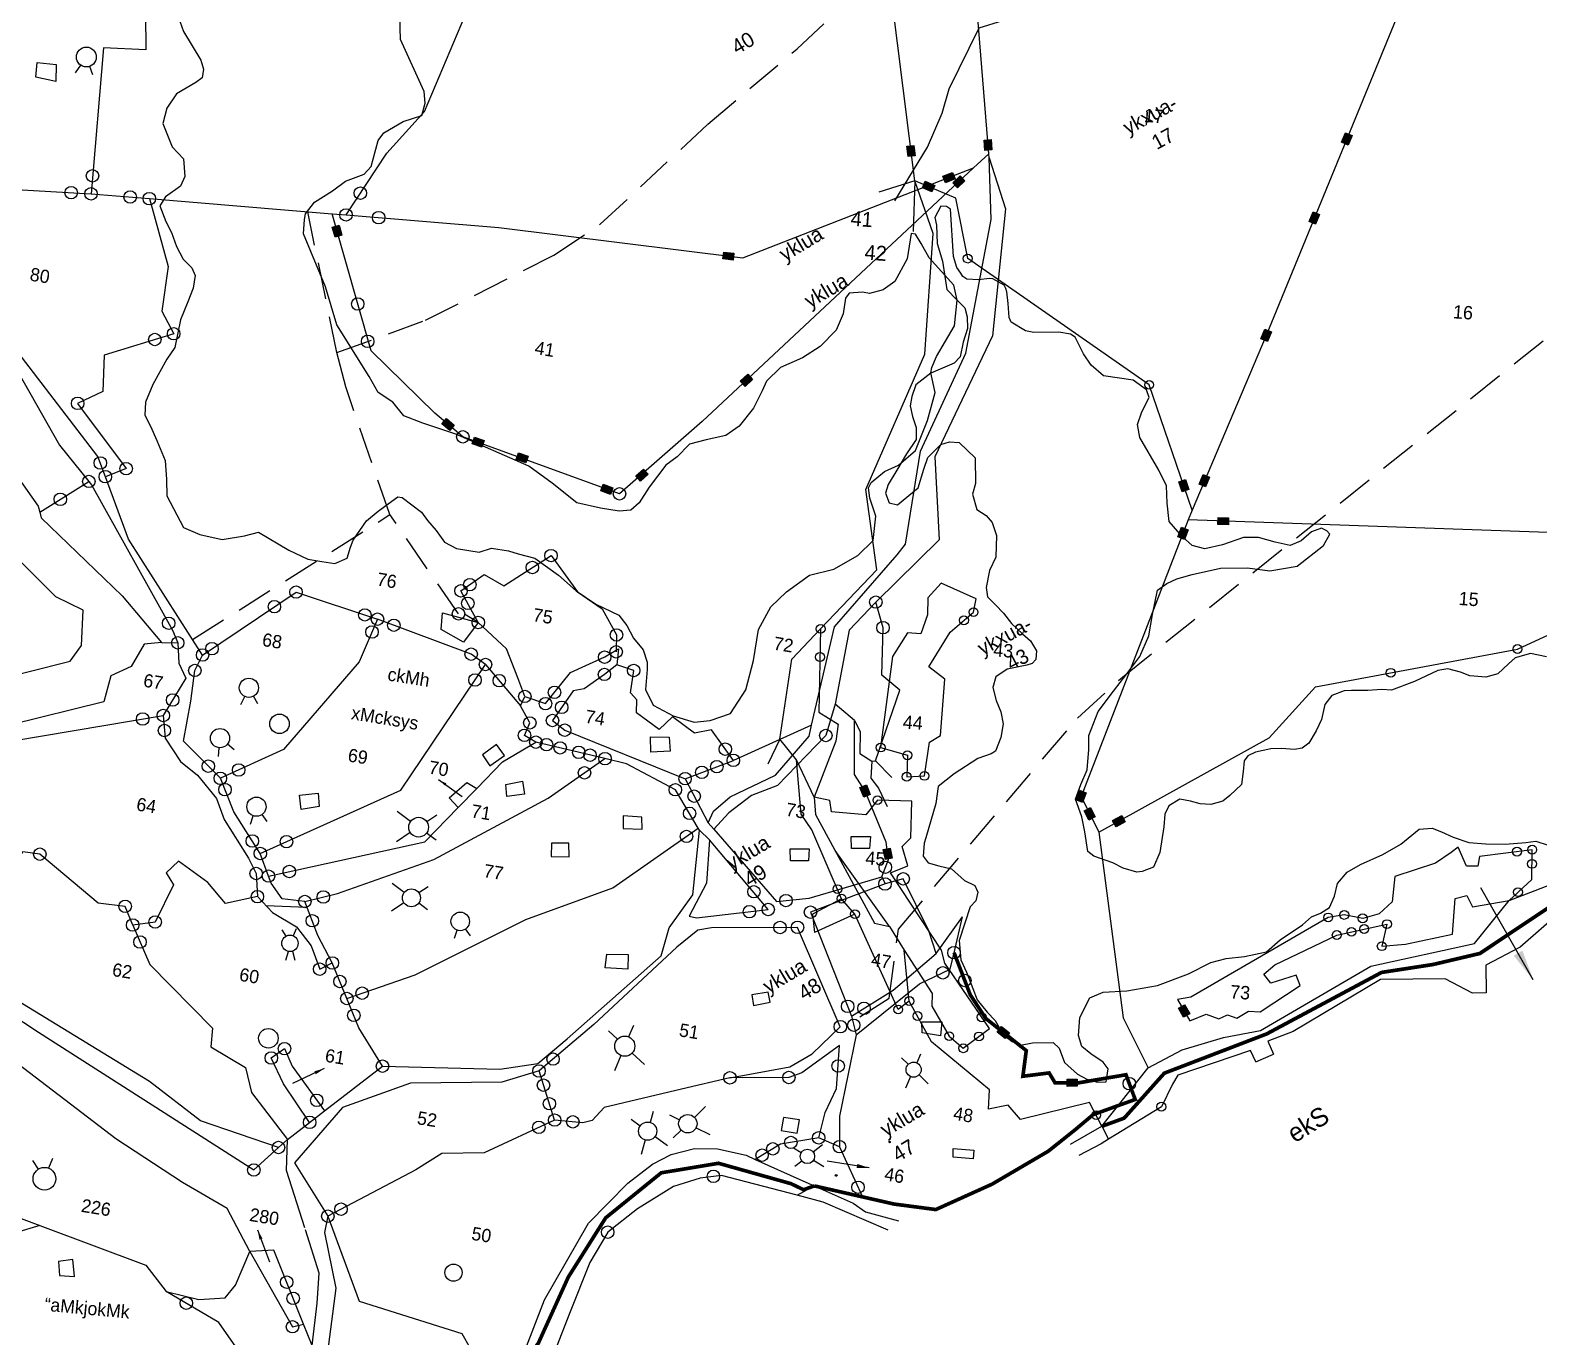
# Model space of a CAD drawing. Header units: metres. Extents: x 317818 to 324787, y 1863824 to 1868617.
# Drawn here: x 321002 to 322096, y 1865991 to 1866938 of the extents above; entities that cross this region are included whole.
import ezdxf

# ---------------------------------------------------------------- set-up
doc = ezdxf.new("R2010")
doc.units = ezdxf.units.M
doc.linetypes.add('DASHDOT', pattern=[1, 0.5, -0.25, 0, -0.25])
doc.linetypes.add('DASHED', pattern=[0.75, 0.5, -0.25])
for name, color, linetype in [('LINE_CARTTRACK', 2, 'DASHED'), ('LINE_FOOTPATH', 1, 'DASHED'), ('LINE_WATER', 4, 'Continuous'), ('OFF', 1, 'Continuous'), ('OTHERS', 1, 'Continuous'), ('POLY_HATCH', 12, 'Continuous'), ('POLY_PARCEL', 6, 'Continuous'), ('POLY_WATER', 4, 'Continuous'), ('SYM_ARROW', 1, 'Continuous'), ('SYM_STONE', 1, 'Continuous'), ('SYM_WELL', 1, 'Continuous'), ('TEXT_MAPIN', 7, 'Continuous'), ('TEXT_MAPOUT', 7, 'Continuous'), ('TEXT_PARCEL', 7, 'Continuous'), ('V_BOUND_LINE', 7, 'Continuous'), ('V_BOUND_STREAM_LINE', 7, 'DASHDOT')]:
    doc.layers.add(name, color=color, linetype=linetype)
doc.styles.add('TEXT_MAP', font='')
doc.styles.get('TEXT_MAP').set_extended_font_data('Kruti Dev 050')
doc.dimstyles.get("Standard").update_dxf_attribs({"dimtxt": 0.18, "dimasz": 0.18, "dimexe": 0.18, "dimexo": 0.0625, "dimgap": 0.09, "dimtad": 0, "dimtih": 1, "dimtoh": 1, "dimdec": 4, "dimzin": 0, "dimdsep": 46, "dimtxsty": 'Standard', "dimcen": 0.09, "dimadec": 0, "dimazin": 0, "dimtfac": 1, "dimtdec": 4, "dimtofl": 0, "dimtmove": 0, "dimatfit": 3, "dimfxl": 1, "dimtolj": 1, "dimtzin": 0, "dimarcsym": 0})

# ---------------------------------------------------------------- blocks, each defined once
blk = doc.blocks.new('MOTWELL')
for points in [[(-1.54, 2.96), (-0.8, 1.55)], [(1.54, 2.96), (0.8, 1.55)]]:
    blk.add_lwpolyline(points)
blk.add_circle((0, 0), 1.74)
blk = doc.blocks.new('PAKKAWELL')
blk.add_circle((0, 0), 0.181)
blk = doc.blocks.new('AA')
at = {"layer": 'SYM_WELL'}
for points in [[(-0.35, -2.41), (-0.09, -1.18)], [(0.44, -1.1), (0.84, -2.29)]]:
    blk.add_lwpolyline(points, dxfattribs=at)
at = {"layer": 'SYM_WELL', "xscale": 0.642489650210695, "yscale": 0.642489650210695, "zscale": 0.642489650210695, "rotation": 8.441391469686854}
blk.add_blockref('MOTWELL', (0.01, -0.06), dxfattribs=at)
blk = doc.blocks.new('TWOMOTWELL')
at = {"layer": 'SYM_WELL'}
for points in [[(-0.057, 0.082), (-0.0256, 0.0369)], [(0.057, 0.082), (0.0256, 0.0369)], [(-0.0256, -0.0369), (-0.0685, -0.0985)], [(0.0256, -0.0369), (0.0684, -0.0985)]]:
    blk.add_lwpolyline(points, dxfattribs=at)
blk.add_circle((0, 0), 0.0449, dxfattribs=at)
blk = doc.blocks.new('STONE')
blk.add_circle((0, 0), 0.851)
blk = doc.blocks.new('STONESQUAREFILLED')
blk.add_hatch(color=256).paths.add_polyline_path([(0.7, -0.48), (0.7, 0.48), (-0.7, 0.48), (-0.7, -0.48)])
blk.add_lwpolyline([(-0.7, 0.48), (0.7, 0.48), (0.7, -0.48), (-0.7, -0.48)], close=True)
blk = doc.blocks.new('TEXTARROW')
blk.add_leader([(0.04, -0.01), (8.68, -0.01)], dimstyle='Standard', override={"dimtxt": 2.5, "dimasz": 2.5, "dimexe": 1.25, "dimexo": 0.625, "dimgap": 0.625, "dimtad": 1, "dimtih": 0, "dimtoh": 0, "dimzin": 8, "dimcen": 2.5, "dimtofl": 1})
blk = doc.blocks.new('155')
at = {"layer": 'LINE_FOOTPATH', "ltscale": 10}
for points in [[(675.56, 240.78), (686.79, 247.06), (686.79, 247.06), (702.68, 258.64), (708.26, 263.82), (720.59, 279.68), (730.97, 291.78), (750.36, 316.91), (762.87, 333.04), (775.15, 349.05), (787.91, 364.91)], [(697.64, 208.2), (686.24, 220.09), (677.48, 236.35), (675.56, 240.78), (668.54, 259.13)], [(662.35, 198.97), (686.24, 220.09)]]:
    blk.add_lwpolyline(points, dxfattribs=at)
at = {"layer": 'LINE_WATER'}
blk.add_lwpolyline([(678.04, 164.68), (683.61, 165.37)], dxfattribs=at)
at = {"layer": 'OFF'}
for points in [[(769.46, 172.81), (772.17, 178.34)], [(755.98, 137.22), (758.08, 138.84)]]:
    blk.add_lwpolyline(points, dxfattribs=at)
at = {"layer": 'OTHERS'}
for points in [[(628.81, 273.36), (631.43, 273.51), (631.74, 271.21), (628.97, 271.36)], [(726.19, 195.79), (728.74, 196.19), (729.15, 194.31), (726.59, 193.77)], [(703.93, 189.72), (705.17, 188.42), (706.95, 190.11), (705.59, 191.43)], [(707.76, 186.25), (709.91, 187.06), (710.45, 185.31), (708.16, 184.64), (707.76, 186.25)], [(755.42, 186.76), (758.02, 187.16), (758.18, 185.54), (755.75, 185.14)], [(724.26, 184.57), (724.5, 182.87), (727.1, 183.19), (726.77, 184.81)], [(747.46, 183.76), (750.05, 184.16), (750.21, 182.54), (747.78, 182.14)], [(680.16, 180.29), (682.63, 180.98), (683.05, 179.2), (680.71, 178.38)], [(715.18, 179.31), (715.42, 177.53), (717.85, 177.85), (717.53, 179.71)], [(725.04, 165.56), (727.94, 165.99), (728.21, 164), (725.15, 163.68)], [(745.5, 163.25), (745.93, 161.81), (748.13, 162.66), (747.65, 163.95)], [(769, 163.32), (771.7, 163.73), (771.83, 161.84), (769.27, 161.84)], [(752.42, 147.41), (752.42, 145.58), (754.62, 145.58), (754.62, 147.41)], [(775.99, 146.9), (778.81, 147.15), (778.88, 145.94), (776.17, 145.73)], [(657.86, 112.15), (658.27, 110.3), (660.33, 110.51), (659.71, 112.76)]]:
    blk.add_lwpolyline(points, close=True, dxfattribs=at)
blk.add_lwpolyline([(700.5, 207.47), (698.48, 208.28)], dxfattribs=at)
at = {"layer": 'OTHERS', "ltscale": 10}
for points in [[(690.31, 122.07), (686.6, 129.43), (686.05, 133.62)], [(693.16, 124.16), (693.09, 121.86), (695.82, 114.63), (696.15, 104.37)], [(693.87, 106.38), (693.64, 112.18), (693.23, 116.27), (690.44, 121.81)]]:
    blk.add_lwpolyline(points, dxfattribs=at)
at = {"layer": 'POLY_HATCH'}
blk.add_lwpolyline([(646.91, 282.49), (647.89, 280.73), (650.82, 277.25), (651.41, 276.07), (651.41, 274.9), (650.63, 274.11), (648.27, 272.16), (647.29, 270), (647.1, 267.85), (648.86, 264.91), (650.63, 263.54), (651.22, 261.19), (650.82, 259.82), (649.06, 258.06), (648.47, 256.69), (649.65, 254.73), (650.63, 253.36), (651.61, 251.6), (652.78, 250.04), (654.16, 249.06), (654.75, 248.08), (654.75, 246.32), (654.35, 244.36), (653.77, 241.81), (653.58, 237.94), (652.79, 236.18), (651.42, 232.46), (650.83, 229.91), (651.03, 228.15), (652.01, 226.78), (653.19, 225.02), (654.76, 222.47), (655.34, 219.93), (655.74, 217.77), (657.5, 215.43), (658.68, 213.86), (661.03, 213.27), (664.17, 213.08), (667.11, 214.05), (668.88, 214.84), (673.39, 213.08), (676.13, 212.29), (678.09, 212.29), (679.86, 212.29), (681.43, 213.27), (681.62, 214.84), (681.82, 215.82), (683.19, 218.75), (684.57, 220.32), (685.74, 221.49), (686.92, 222.67), (687.51, 222.67), (690.45, 221.1), (691.43, 220.12), (692.8, 218.95), (694.18, 217.58), (695.94, 216.99), (699.08, 216.99), (700.65, 217.77), (703, 217.77), (704.37, 217.58), (706.73, 217.38), (710.26, 215.62), (713, 213.86), (715.94, 212.49), (719.28, 211.51), (720.58, 210.3), (721.75, 208.73), (723.32, 207.36), (724.11, 205.79), (724.3, 204.81), (724.5, 202.07), (725.87, 200.12), (728.81, 199.14), (731.76, 198.74), (733.91, 199.33), (736.46, 200.7), (738.03, 204.23), (738.42, 208.34), (738.42, 212.64), (739.6, 215.97), (741.37, 218.32), (744.11, 221.06), (747.25, 222.43), (750.19, 224.78), (751.96, 227.13), (751.76, 230.46), (750.58, 232.77), (750.18, 234.14), (750.38, 234.93), (751.95, 236.69), (753.71, 237.86), (755.68, 240.21), (756.66, 244.52), (757.05, 248.43), (756.07, 250.98), (756.07, 251.76), (756.46, 253.33), (758.22, 257.83), (758.03, 261.36), (757.24, 263.31), (753.32, 266.45), (751.95, 268.21), (750.97, 269.38), (750.38, 269.38), (750.38, 265.86), (749.2, 262.53), (747.83, 261.16), (746.07, 260.38), (745.08, 260.38), (743.32, 259.98), (742.93, 259.2), (742.93, 257.05), (742.34, 254.7), (740.57, 252.15), (738.42, 250.2), (735.67, 248.43), (734.1, 246.28), (733.71, 244.91), (732.93, 242.37), (731.36, 239.63), (729.79, 238.06), (727.24, 237.08), (725.08, 236.1), (723.71, 234.14), (722.33, 232.77), (720.57, 229.45), (719.59, 227.1), (718.61, 225.92), (717.04, 225.53), (714.49, 225.53), (711.16, 225.73), (707.43, 227.88), (703.9, 229.64), (693.38, 232.36), (688.67, 233.15), (685.93, 233.73), (684.16, 235.3), (682, 236.28), (680.43, 238.24), (674.94, 244.5), (672.59, 249.39), (668.47, 256.05), (668.28, 258.01), (668.28, 258.79), (669.26, 260.55), (671.41, 262.51), (672.98, 264.08), (675.34, 265.45), (676.12, 266.62), (676.51, 270.26), (677.1, 271.44), (679.45, 273.39), (681.81, 274.57), (682, 276.33), (681.61, 277.9), (677.3, 284.36), (676.71, 287.49)], dxfattribs=at)
at = {"layer": 'POLY_PARCEL'}
for points in [[(759.09, 281.8), (751.82, 311.39), (747.98, 324.42), (745.48, 335.3)], [(673.78, 259.54), (677.94, 268.74), (682.1, 275.18), (692.79, 318.94)], [(646.65, 296.06), (648.73, 289.69), (640.88, 287.39), (642.34, 282.32), (643.19, 277.41), (637.42, 276.79), (638.95, 256.82)], [(759.09, 281.8), (757.35, 279.55)], [(759.22, 281.25), (759.09, 281.8)], [(757.35, 279.55), (726.31, 239.46), (716.72, 227.89), (694.36, 232.16), (690.06, 234.73), (680.12, 241.75), (671.88, 259.4)], [(673.78, 259.54), (694.64, 261.17), (728.21, 262.39), (757.35, 279.55)], [(646.91, 257.45), (671.88, 259.4)], [(671.88, 259.4), (673.78, 259.54)], [(622.45, 255.11), (638.95, 256.82)], [(638.95, 256.82), (646.91, 257.45)], [(646.91, 257.45), (650.93, 248.7), (651.06, 242.56), (653.14, 239.76), (644.25, 235.36), (644.85, 230.42), (641.71, 228.28), (649.67, 220.54), (647.05, 219)], [(757.05, 197.47), (758.8, 207.54), (756.04, 209.16), (755.17, 215.6), (753.63, 218.89)], [(638.97, 212.78), (644.93, 218)], [(700.5, 207.47), (697.47, 211.36), (700.23, 214.05), (703.12, 212.97), (708.84, 218.08), (713.21, 213.78), (716.91, 212.03), (719.4, 208.81), (719.69, 206.76)], [(664.04, 197.07), (675.27, 207.6), (686.84, 205.72)], [(708.39, 198.52), (707.02, 200.89), (704.87, 204.52), (700.5, 207.47)], [(719.69, 206.76), (719.73, 206.52)], [(686.84, 205.72), (685.3, 199.55), (677.02, 186.12), (669.13, 180.84)], [(702.38, 201.96), (700.23, 203.04), (686.84, 205.72)], [(737.89, 194.45), (734.26, 198.07), (732.04, 197.26), (728.74, 199.01), (727.2, 197), (723.77, 198.74), (723.57, 200.49), (722.56, 201.29), (722.49, 204.38), (720.07, 204.8)], [(753.35, 202.44), (750.39, 204.24)], [(676.15, 171.58), (693.7, 183.17), (702.38, 201.96)], [(702.38, 201.96), (708.02, 197.17)], [(760.42, 181.99), (760.95, 184.45), (760.28, 186.73), (756.31, 193.18), (754.5, 195.19), (753.35, 202.44)], [(753.35, 202.44), (754.36, 201.1), (754.77, 198.14), (756.58, 197.34)], [(747.67, 200.89), (737.89, 194.45)], [(658.21, 197.86), (660.43, 198.17)], [(756.58, 197.34), (757.05, 197.47)], [(756.58, 197.34), (756.78, 195.06), (758.06, 193.85), (759.61, 191.57)], [(759.61, 195.59), (757.05, 197.47)], [(731.78, 190.92), (737.89, 194.45)], [(683.2, 166.08), (687.45, 167.86), (699.69, 174.57), (713.75, 185.31), (720.54, 191.88)], [(703.91, 185.05), (706.82, 189.21), (710.86, 192.6)], [(636.42, 180.03), (660.06, 188.06)], [(701.84, 182.09), (700.38, 183.19), (702.43, 185.64), (703.91, 185.05)], [(690.98, 153.92), (699.69, 158.58), (713.37, 168.48), (724.42, 174.61), (734.64, 184.55)], [(701.84, 182.09), (703.91, 185.05)], [(677.75, 168.71), (698.07, 176.72), (701.84, 182.09)], [(769.46, 172.81), (767.95, 175.72), (763.37, 182.17), (761.03, 181.09)], [(676.7, 165.7), (672.56, 164.09), (669.72, 166.51), (665.3, 168.78), (663.88, 166.92), (665.14, 165.46), (663.47, 160.04), (660.51, 159.15)], [(685.02, 132.34), (673.93, 134.23), (666.2, 138.4), (635.4, 151.01), (636.08, 156.85), (639.69, 155.91), (644.12, 166.64)], [(660.51, 159.15), (659.09, 161.5), (655.4, 161.33), (646.44, 166.68), (644.12, 166.64)], [(660.51, 159.15), (663.68, 154.21), (673.49, 147), (673.69, 144.41), (678.84, 142.39), (680.18, 139.15), (686.05, 133.62)], [(690.98, 153.92), (688.24, 158.39)], [(697.25, 145.57), (693.24, 150.24), (690.98, 153.92)], [(744.35, 151.57), (738.05, 149), (728.04, 144.83), (726.71, 142.81), (725.5, 142.3), (721.64, 142.05)], [(721.64, 142.05), (718.46, 148.33)], [(688.66, 136.4), (684.28, 141.01), (682.09, 144.25), (683.67, 145.79), (685.09, 143.6), (690.4, 138.26)], [(757.62, 145.41), (752.62, 143.75), (749.53, 141.13)], [(760.61, 144.67), (764.81, 138.41)], [(721.64, 142.05), (712.84, 136.11), (707.14, 135.09), (704.03, 132.31), (693.16, 124.16)], [(646.74, 118.18), (654.53, 116.61)], [(673.02, 110.49), (677.58, 110.08), (681.12, 110.9), (682.2, 112.85), (683.44, 117.68)], [(683.44, 117.68), (690.81, 108.47), (692.24, 109.06)], [(654.53, 116.61), (651, 114.88), (649.26, 114.64), (645.83, 115.69), (644.26, 111.28), (643.39, 106.3), (642.16, 105.2)], [(654.53, 116.61), (669.68, 113.57), (673.02, 110.49)], [(688.85, 82.98), (687.98, 90.63), (686.82, 93.06), (686.3, 95.96), (686.12, 101.41), (685.14, 102.92), (680.78, 107.44), (673.02, 110.49)]]:
    blk.add_lwpolyline(points, dxfattribs=at)
blk.add_lwpolyline([(700.5, 207.47), (698.95, 204.52), (695.65, 205.72), (695.45, 208.01)], close=True, dxfattribs=at)
at = {"layer": 'POLY_WATER'}
for points in [[(747.67, 200.89), (748.6, 214.66), (755.5, 225.75), (756.36, 227.36), (756.36, 240.23), (760.33, 254.42), (760.83, 272.97), (759.22, 281.25)], [(759.22, 281.25), (762.56, 274.73), (763.57, 257.35), (758.42, 239.75), (760.82, 228.66), (753.63, 218.89)], [(647.05, 219), (645.59, 221.57), (629.15, 237), (622.38, 253.23), (622.45, 255.11)], [(620.28, 251.7), (624.85, 239.92), (628.86, 236.27), (640.17, 222.24), (644.93, 218)], [(613.15, 249.72), (614.45, 246.55), (630.08, 222.26), (638.62, 213.58), (638.97, 212.78)], [(664.04, 197.07), (651.54, 211.1), (647.05, 219)], [(753.63, 218.89), (750.64, 214.53), (750.39, 204.24)], [(644.93, 218), (645.37, 217.61), (659.43, 199.79), (660.43, 198.17)], [(615.51, 183.08), (621.12, 183.48), (625.42, 184.37), (646.31, 193.38), (647.53, 195.73), (646.96, 200.52), (642.98, 201.73), (627.13, 213.17), (625.1, 214.22)], [(638.97, 212.78), (639.28, 212.06), (651.9, 203.3), (658.21, 197.86)], [(708.39, 198.52), (711.33, 198), (714.01, 202.74), (718.29, 205.62), (719.69, 206.76)], [(719.69, 206.76), (719.98, 206.99), (720.07, 204.8)], [(720.07, 204.8), (718.63, 203.22), (716.22, 200.82), (714.77, 200.33), (712.64, 195.87), (714.49, 194.84), (731.78, 190.92)], [(750.39, 204.24), (749.8, 199.81), (744.36, 192.03), (741.09, 190.1), (738.43, 187.27), (736.74, 184.74)], [(735.84, 185.49), (736.32, 187.15), (738.23, 189.46), (743.89, 193.38), (747.56, 199.36), (747.67, 200.89)], [(658.21, 197.86), (655.94, 197.28), (654.68, 193.96), (652.11, 192.27), (651.73, 188.61), (639.54, 183.43), (635.66, 182.28)], [(660.43, 198.17), (661, 195.46), (662.31, 193.58), (660.06, 188.06)], [(708.02, 197.17), (708.39, 198.52)], [(669.13, 180.84), (663.36, 185.04), (663.48, 190.62), (663.34, 194.83), (664.04, 197.07)], [(710.86, 192.6), (709.19, 193.26), (709.64, 195.06), (708.02, 197.17)], [(720.54, 191.88), (710.86, 192.6)], [(734.64, 184.55), (730.71, 189.22), (723.55, 191.65), (720.54, 191.88)], [(731.78, 190.92), (735.84, 185.49)], [(660.06, 188.06), (660.79, 185.04), (663.4, 182.22), (665.96, 180.76), (669.04, 178.05), (670.55, 175.35), (674.68, 170.69), (676.03, 168.78), (676.7, 165.7)], [(735.84, 185.49), (736.74, 184.74)], [(697.25, 145.57), (713.15, 147.7), (718.13, 149.32), (721.56, 153.3), (732.4, 166.5), (732.89, 170.48), (735.34, 175.44), (734.85, 184.3)], [(734.85, 184.3), (734.64, 184.55)], [(734.85, 184.3), (736.42, 183.2)], [(736.74, 184.74), (746.78, 176.35), (751.12, 177.52), (760.42, 181.99)], [(736.42, 183.2), (736.96, 177.29), (735.34, 172.5), (736.35, 172.4), (745.84, 175.1), (736.42, 183.2)], [(760.42, 181.99), (761.03, 181.09)], [(676.15, 171.58), (671.66, 176.63), (669.13, 180.84)], [(761.03, 181.09), (751.6, 175.66), (759.38, 162.54)], [(771.83, 173.33), (772.17, 178.34)], [(744.35, 151.57), (752.2, 154.37), (754.91, 156.59), (758.11, 160.87), (750.17, 173.33), (738.58, 171.37), (736.81, 170.78), (734.34, 168.02), (724.82, 155.77), (718.46, 148.33)], [(760.42, 160.13), (767.85, 168.36), (771.67, 171), (771.83, 173.33)], [(677.75, 168.71), (676.15, 171.58)], [(759.38, 162.54), (764.45, 166.95), (769.46, 172.81)], [(683.2, 166.08), (680.09, 165.96), (678.26, 167.79), (677.75, 168.71)], [(676.7, 165.7), (679.09, 163.88), (682.61, 162.47), (685, 160.23), (686.68, 157.28), (688.24, 158.39)], [(688.24, 158.39), (685.71, 161.76), (683.2, 166.08)], [(759.38, 162.54), (760.42, 160.13)], [(615.72, 160.19), (617.96, 157.52), (632.9, 150.37), (650.14, 142.63), (682.17, 128.77), (685.02, 132.34)], [(760.42, 160.13), (759.93, 148.79), (760.61, 144.67)], [(757.62, 145.41), (757.92, 148.96), (758.95, 152.45), (758.41, 158.31), (753.92, 153.83), (752.29, 152.9), (744.35, 151.57)], [(718.46, 148.33), (713.68, 146.02), (701.4, 143.9), (692.77, 139.13), (687.49, 130.61), (693.16, 124.16)], [(690.4, 138.26), (697.25, 145.57)], [(760.61, 144.67), (757.62, 145.41)], [(683.44, 117.68), (679.42, 123), (672.83, 125.5), (662.9, 129.96), (645.55, 139.26), (632.45, 144.08)], [(693.16, 124.16), (699.23, 113.38), (713.78, 111.26), (715.21, 109.44), (716.44, 109.49), (717.97, 108.46), (719.1, 107.42), (719.84, 107.18), (720.58, 107.52), (722.01, 108.56), (722.65, 110.28), (724.18, 117.61), (728.47, 128.89), (732.86, 135.14), (735.77, 138.24), (738.09, 139.96), (741.1, 141.29), (744.21, 141.74), (748.2, 141.49), (749.53, 141.13)], [(749.53, 141.13), (756.44, 139.27), (758.08, 138.84)], [(688.66, 136.4), (690.4, 138.26)], [(755.98, 137.22), (745.34, 138.24), (742.53, 137.4), (739.13, 135.68), (734.74, 131.89), (731.24, 128.1), (729.51, 123.62), (727.88, 116.28), (726.85, 111.51), (723.54, 106.73), (721.22, 104.52), (719.69, 103.58), (719.15, 101.76), (721.96, 98.56), (727.24, 93.39), (736.86, 86.55), (743.91, 82.56), (754.41, 78.77), (760.18, 75.77), (766.84, 70.99)], [(758.08, 138.84), (763.69, 137.35), (765.56, 136.47), (770.2, 135.98)], [(686.05, 133.62), (688.66, 136.4)], [(769.01, 134.5), (759.64, 136.86), (755.98, 137.22)], [(685.02, 132.34), (686.05, 133.62)], [(692.24, 109.06), (686.62, 118.39), (683.44, 117.68)], [(693.87, 106.38), (692.24, 109.06)]]:
    blk.add_lwpolyline(points, dxfattribs=at)
at = {"layer": 'SYM_WELL'}
for centre, radius in [((675.91, 189.47), 1.33), ((681.27, 146.84), 1.33), ((711.34, 119.28), 1.17)]:
    blk.add_circle(centre, radius, dxfattribs=at)
at = {"layer": 'V_BOUND_LINE', "const_width": 0.5}
for points in [[(764.81, 138.41), (769.21, 138.13), (774.97, 138.3), (782, 142.95), (788.86, 148.62), (792, 152.08), (794.11, 154.53), (799.45, 157.49), (797.67, 160.62), (791.49, 158.51), (788.29, 157.97), (787.27, 159.19), (783.8, 158.17), (783.7, 161.7), (777.53, 165.16), (774.92, 168.02), (771.83, 173.33)], [(758.08, 138.84), (764.81, 138.41)]]:
    blk.add_lwpolyline(points, dxfattribs=at)
at = {"layer": 'V_BOUND_STREAM_LINE', "ltscale": 10, "const_width": 0.5}
blk.add_lwpolyline([(763.23, 70.22), (762.37, 72.34), (749.76, 78.74), (741.97, 82.76), (732.96, 88.2), (726.8, 92.22), (720, 99.51), (716.97, 103.17), (721.85, 106.69), (724.31, 111.63), (726.91, 121.2), (730.65, 129.98), (737.16, 137.27), (744.67, 139.8), (754.89, 138.63), (756.71, 138.09), (758.08, 138.84)], dxfattribs=at)
at = {"layer": 'LINE_CARTTRACK', "rotation": 4.755024069217161}
blk.add_blockref('AA', (682.09, 160.17), dxfattribs=at)
at = {"layer": 'SYM_ARROW'}
for p, xscale, yscale, zscale, rotation in [((698.56, 185.44), 0.4604539587464541, 0.4604539587464541, 0.4604539587464541, 333.4765580824697), ((689.48, 143.99), 0.5556957820639383, 0.5556957820639383, 0.5556957820639383, 214.3395534284815), ((765.11, 142.45), 0.6731726472319892, 0.6731726472319892, 0.6731726472319892, 180), ((683.98, 120.79), 0.5391613473980215, 0.5391613473980215, 0.5391613473980215, 299.7948449090562)]:
    blk.add_blockref('TEXTARROW', p, dxfattribs=dict(at, xscale=xscale, yscale=yscale, zscale=zscale, rotation=rotation))
at = {"layer": 'SYM_STONE'}
for p, rotation in [((758.8, 282.97), 103.7952426639671), ((754.24, 277.72), 30.49215982669742), ((755.66, 277.37), 52.25216305628927), ((726.22, 262.32), 2.074072272990878), ((672.93, 257.16), 295.024033538245), ((731.35, 245.97), 52.25216305629061), ((692.1, 233.51), 329.2080335045206), ((696.55, 231.77), 349.7420104410638), ((702.84, 230.63), 349.7420104410637), ((719.33, 230.91), 50.78244003512189), ((714.94, 228.23), 349.7420104410642), ((756.31, 193.18), 301.6207234771013), ((760.73, 185.21), 111.9369656941558)]:
    blk.add_blockref('STONESQUAREFILLED', p, dxfattribs=dict(at, rotation=rotation))
for p in [(675.24, 262.78), (638.76, 259.28), (673.78, 259.54), (678.24, 259.89), (638.95, 256.82), (644.3, 257.24), (646.91, 257.45), (636.25, 256.54), (677.3, 247.79), (679.45, 242.96), (650.73, 238.57), (653.14, 239.76), (694.36, 232.16), (641.71, 228.28), (716.72, 227.89), (646.06, 220.74), (649.67, 220.54), (644.93, 218), (647.05, 219), (708.84, 218.08), (753.63, 218.89), (706.59, 216.07), (755.17, 215.6), (641.47, 214.97), (697.47, 211.36), (698.53, 212.39), (698.66, 209.83), (675.27, 207.6), (697.64, 208.2), (700.5, 207.47), (719.4, 208.81), (672.67, 205.16), (685.03, 206.02), (686.84, 205.72), (689.17, 205.26), (718.28, 205.56), (719.73, 206.52), (686.38, 203.88), (718.63, 203.22), (722.49, 204.38), (700.23, 203.04), (702.38, 201.96), (658.78, 200.62), (701.31, 199.64), (704.59, 200.09), (712.3, 199.71), (749.8, 199.81), (660.43, 198.17), (664.04, 197.07), (665.17, 198.13), (708.39, 198.52), (711.33, 198), (713.58, 197.85), (709.64, 195.06), (712.64, 195.87), (736.55, 195.78), (663.34, 194.83), (709.19, 193.26), (714.49, 194.84), (735.8, 193.24), (737.89, 194.45), (710.86, 192.6), (712.36, 192.49), (714.27, 192.35), (716.87, 192.15), (718.45, 192.03), (720.54, 191.88), (731.78, 190.92), (733.89, 192.14), (660.99, 190.35), (718.1, 189.52), (730.71, 189.22), (733.39, 188.76), (657.36, 187.14), (660.06, 188.06), (660.54, 186.07), (733.14, 186.34), (733.22, 183.17), (760.71, 183.35), (667.23, 182.22), (669.13, 180.84), (671.42, 182.37), (761.03, 181.09), (763.37, 182.17), (669.99, 179.41), (743.52, 177.18), (748.03, 176.69), (743.35, 174.39), (745.84, 175.1), (751.6, 175.66), (674.81, 173.08), (679.43, 173.74), (747.82, 172.93), (750.17, 173.33), (771.83, 173.33), (676.15, 171.58), (770.76, 170.37), (676.03, 168.78), (677.75, 168.71), (680.46, 169.78), (773.88, 169.81), (646.44, 166.68), (683.2, 166.08), (685.59, 167.08), (676.7, 165.7), (684.62, 163.64), (758.65, 163.77), (760.9, 163.86), (659.09, 161.5), (663.47, 160.04), (758.11, 160.87), (759.89, 161.36), (660.51, 159.15), (688.24, 158.39), (661.87, 157.03), (686.68, 157.28), (689.67, 156.06), (690.98, 153.92), (692.92, 154.96), (758.67, 155.53), (692.29, 151.79), (752.29, 152.9), (720.1, 150.24), (744.35, 151.57), (718.46, 148.33), (683.67, 145.79), (697.25, 145.57), (719.38, 146.51), (757.62, 145.41), (682.09, 144.25), (720.58, 144.14), (753.96, 144.19), (760.61, 144.67), (721.64, 142.05), (724.13, 142.21), (750.37, 141.84), (751.67, 142.93), (689.14, 139.53), (719.67, 140.72), (764, 139.61), (744.27, 137.92), (688.66, 136.4), (685.02, 132.34), (682.17, 128.77), (731.24, 128.1), (694.79, 125.38), (693.16, 124.16), (689.06, 114.35), (690.29, 112.31), (675.98, 109.33), (690.81, 108.47)]:
    blk.add_blockref('STONE', p, dxfattribs=at)
at = {"layer": 'SYM_STONE', "ltscale": 10}
for p, rotation in [((780.23, 163.64), 330.7300976219342), ((790.59, 158.36), 9.483635021924785)]:
    blk.add_blockref('STONESQUAREFILLED', p, dxfattribs=dict(at, rotation=rotation))
blk.add_blockref('STONE', (798.31, 159.5), dxfattribs=at)
at = {"layer": 'SYM_WELL'}
for name, p, xscale, yscale, zscale, rotation in [('MOTWELL', (635.33, 275.16), 0.779943048906913, 0.779943048906913, 0.779943048906913, 182.1172680453329), ('MOTWELL', (671, 193.67), 0.7541247625928722, 0.7541247625928722, 0.7541247625928722, 190.7184374536313), ('MOTWELL', (668.2, 186.25), 0.7541247625928722, 0.7541247625928722, 0.7541247625928722, 212.0539420087181), ('MOTWELL', (674.61, 177.8), 0.7541247625928722, 0.7541247625928722, 0.7541247625928722, 197.4583228614524), ('TWOMOTWELL', (696.91, 178.57), 30.07783181253518, 30.07783181253518, 30.07783181253518, 277.6906197367473), ('TWOMOTWELL', (697.49, 168.89), 27.32658304971705, 27.32658304971705, 27.32658304971705, 277.6906197367473), ('MOTWELL', (704.58, 166.78), 0.7286621100848119, 0.7286621100848119, 0.7286621100848119, 197.4583228614524), ('TWOMOTWELL', (768.93, 156.68), 22.99995613259842, 22.99995613259842, 22.99995613259842, 19.89514708908834), ('TWOMOTWELL', (729.48, 153.55), 30.63803092108614, 30.63803092108614, 30.63803092108614, 21.32865894498186), ('TWOMOTWELL', (739.67, 144.46), 27.9778031261418, 27.9778031261418, 27.9778031261418, 108.4875773690546), ('TWOMOTWELL', (734.42, 142.59), 27.71130182210569, 27.71130182210569, 27.71130182210569, 28.56111970978207), ('TWOMOTWELL', (756.5, 142.67), 22.03494981318215, 22.03494981318215, 22.03494981318215, 102.5832797401744)]:
    blk.add_blockref(name, p, dxfattribs=dict(at, xscale=xscale, yscale=yscale, zscale=zscale, rotation=rotation))
for p, xscale, yscale, zscale in [((767.26, 146.41), 0.5786548576657994, 0.5786548576657994, 0.5786548576657994), ((760.79, 140.73), 0.6608560113896311, 0.6608560113896311, 0.6608560113896311)]:
    blk.add_blockref('PAKKAWELL', p, dxfattribs=dict(at, xscale=xscale, yscale=yscale, zscale=zscale))
at = {"layer": 'SYM_WELL', "ltscale": 10, "xscale": 0.893433314249969, "yscale": 0.893433314249969, "zscale": 0.893433314249969, "rotation": 15.34978186572475}
blk.add_blockref('MOTWELL', (654.15, 123.02), dxfattribs=at)
at = {"layer": 'TEXT_MAPIN', "style": 'TEXT_MAP'}
for s, p in [('ckMh', (689.44, 197.68)), ('xMcksys', (685.39, 191.65))]:
    blk.add_text(s, height=1.8, dxfattribs=at).set_placement(p)
blk.add_text('“aMkjokMk', height=1.8, rotation=3.8585, dxfattribs=at).set_placement((656.98, 105.22))
at = {"layer": 'TEXT_MAPOUT', "ltscale": 10, "style": 'TEXT_MAP'}
for s, p in [('ykxua-', (777.45, 287.34)), ('17', (781.65, 285.95)), ('ykxua-', (769.2, 213.95)), ('43', (773.41, 212.56))]:
    blk.add_text(s, height=2, rotation=37.5185, dxfattribs=at).set_placement(p)
at = {"layer": 'TEXT_PARCEL', "style": 'TEXT_MAP'}
for s, p in [('80', (632.5, 243.79)), ('41', (702.16, 244.89)), ('76', (685.92, 210.25)), ('75', (707.73, 208.85)), ('72', (740.79, 210.25)), ('68', (671.78, 199.6)), ('74', (716.99, 196.29)), ('67', (656.65, 191.52)), ('73', (746.07, 188.13)), ('69', (685.85, 185.9)), ('70', (697.01, 186.02)), ('71', (703.69, 181.05)), ('64', (658.41, 174.67)), ('77', (706.67, 173.27)), ('47', (760.85, 169.75)), ('51', (736.5, 156.06)), ('60', (676, 153.95)), ('62', (658.76, 151.84)), ('48', (775.27, 150.79)), ('61', (689.32, 144.91)), ('46', (767.31, 141.11)), ('52', (703.09, 138.5)), ('50', (712.94, 124.1)), ('280', (682.61, 121.8)), ('226', (659.73, 119.36))]:
    blk.add_text(s, height=1.8, dxfattribs=at).set_placement(p)
blk = doc.blocks.new('222')
at = {"layer": 'LINE_FOOTPATH', "ltscale": 10}
blk.add_lwpolyline([(112.65, 179.88), (116.42, 182.68), (116.98, 192.02), (138.92, 222.12), (144.54, 228.08), (219.37, 297.51), (228.68, 313.11), (233.77, 320.3), (255.38, 343.97), (281.19, 364.13), (297.18, 368.87), (312.46, 370.09), (330.9, 379.74), (344.78, 394.29), (366.41, 431.45), (379.2, 454.6), (413.1, 487.74), (443.49, 497.73), (491.79, 500.71), (520.42, 512.46), (579.2, 534.14)], dxfattribs=at)
at = {"layer": 'LINE_WATER'}
blk.add_lwpolyline([(109.28, 289.78), (113.12, 297.29), (114.75, 302.01), (115.48, 305.32), (118.88, 313.8), (121.98, 315.05), (129.36, 321.02), (136.6, 325.51), (141.17, 327.06)], dxfattribs=at)
at = {"layer": 'OFF'}
for points in [[(105.29, 193.18), (105.74, 190.75)], [(166.26, 177.75), (168.54, 178.96)], [(146.23, 167.56), (147.26, 165.9)]]:
    blk.add_lwpolyline(points, dxfattribs=at)
at = {"layer": 'OTHERS'}
for points in [[(104.35, 208.9), (101.6, 213.74)], [(115.73, 192.28), (107.69, 201.95)]]:
    blk.add_lwpolyline(points, dxfattribs=at)
at = {"layer": 'POLY_HATCH'}
blk.add_lwpolyline([(201.28, 234.97), (199.11, 235.26), (197.09, 234.54), (196.22, 233.68), (194.92, 232.23), (193.33, 231.66), (191.16, 231.66), (189.86, 232.09), (188.13, 232.38), (186.82, 232.09), (183.79, 230.36), (180.79, 228.99), (179.49, 228.99), (177.61, 228.7), (175.44, 228.55), (174.43, 228.41), (172.84, 227.69), (171.97, 226.39), (171.68, 224.37), (171.1, 222.78), (170.24, 221.05), (169.37, 220.33), (168.36, 220.04), (166.62, 220.04), (165.18, 219.9), (163.15, 219.32), (162.14, 218.74), (161.71, 218.02), (161.71, 216.58), (161.57, 214.85), (160.12, 213.26), (159.25, 212.4), (157.66, 211.82), (156.22, 211.82), (154.92, 212.11), (153.47, 212.25), (152.03, 211.24), (151.59, 210.09), (151.59, 208.36), (151.3, 204.9), (150.58, 202.88), (149.14, 202.15), (148.41, 202.01), (146.53, 202.44), (145.09, 203.02), (142.49, 203.74), (141.62, 204.32), (141.04, 206.91), (140.46, 208.93), (139.45, 211.24), (140.03, 213.26), (140.75, 215.28), (140.75, 218.02), (140.61, 219.9), (141.62, 223.22), (143.5, 226.1), (145.09, 228.55), (146.68, 231.01), (147.69, 233.89), (147.98, 236.78), (148.41, 240.09), (149.57, 241.07), (150.87, 241.79), (152.89, 242.52), (156.65, 243.67), (160.26, 243.96), (163.3, 243.81), (166.91, 244.68), (170.24, 247.71), (170.96, 249.3), (170.52, 249.73), (169.8, 250.02), (168.5, 249.44), (167.2, 248.14), (165.76, 247.42), (163.73, 247.71), (161.42, 248.14), (159.4, 248), (156.65, 246.84), (154.34, 246.12), (152.6, 246.41), (151.16, 247.56), (149.28, 249.44), (148.85, 251.89), (148.56, 254.2), (147.4, 256.22), (144.51, 260.4), (144.08, 262.14), (144.51, 263.87), (145.38, 265.89), (144.94, 266.9), (143.07, 268.05), (139.02, 268.34), (137.28, 269.64), (136.13, 271.08), (134.83, 273.24), (134.18, 273.62), (132.59, 273.77), (129.26, 273.48), (128.11, 273.62), (126.08, 274.63), (125.79, 275.21), (125.5, 277.08), (125.22, 278.67), (125.07, 279.1), (124.78, 279.54), (123.19, 280.26), (122.76, 280.26), (121.31, 279.97), (119.72, 279.97), (119.15, 280.26), (118.86, 280.69), (118.28, 281.41), (117.7, 282.85), (116.83, 289.2), (116.26, 289.49), (115.53, 289.49), (114.81, 287.9), (115.1, 286.89), (115.39, 284.44), (116.26, 282.13), (117.12, 278.38), (118.57, 277.08), (119.72, 276.07), (120.16, 274.92), (120.3, 273.33), (119.87, 271.46), (119.58, 269.44), (118.86, 268.57), (115.82, 266.99), (113.94, 265.25), (113.51, 263.67), (113.37, 262.37), (113.8, 260.97), (114.38, 259.52), (114.52, 257.94), (113.37, 255.92), (112.21, 253.61), (111.2, 251.59), (110.91, 250.43), (111.49, 249.14), (112.64, 248.99), (115.24, 251.44), (115.82, 254.04), (116.26, 255.63), (117.85, 257.5), (119, 257.94), (120.3, 257.94), (122.62, 256.06), (122.9, 252.6), (122.62, 251.16), (123.34, 249.14), (124.64, 248.41), (125.51, 247.55), (126.23, 245.82), (126.37, 242.93), (125.65, 241.06), (125.36, 238.75), (125.66, 237.51), (126.81, 236.5), (127.97, 235.49), (129.12, 234.19), (130.71, 232.9), (131.87, 232.03), (132.74, 230.73), (132.74, 229.58), (132.3, 229), (131.58, 228.71), (128.98, 227.99), (127.53, 226.84), (127.25, 225.39), (127.82, 223.66), (128.55, 222.22), (128.98, 220.63), (128.84, 218.76), (128.26, 216.88), (127.68, 216.45), (125.95, 215.73), (122.91, 213.42), (120.89, 211.54), (120.74, 209.24), (119.73, 204.53), (119.59, 203.81), (119.59, 202.08), (120.31, 201.21), (121.75, 200.92), (123.49, 200.64), (125.37, 199.19), (126.81, 198.62), (127.25, 197.75), (127.1, 196.6), (126.38, 195.73), (125.22, 191.11), (125.66, 188.52), (126.52, 186.93), (127.53, 184.77), (128.26, 183.32), (129.7, 181.74), (130.86, 180.73), (132.06, 178.92), (133.36, 178.06), (134.52, 177.63), (136.11, 178.06), (138.85, 178.35), (139.72, 177.63), (140.59, 175.75), (142.47, 174.31), (143.77, 173.73), (145.21, 173.44), (146.37, 173.59), (146.51, 175.32), (145.79, 176.18), (144.05, 177.19), (142.75, 178.06), (142.18, 179.5), (142.18, 181.95), (143.33, 184.69), (145.07, 185.56), (148.25, 185.99), (152.29, 187), (156.34, 188.88), (159.23, 190.61), (161.25, 191.33), (163.71, 191.76), (166.6, 192.63), (168.33, 194.36), (171.15, 196.59), (172.3, 197.74), (173.46, 198.32), (174.62, 199.19), (175.19, 200.77), (175.48, 202.5), (176.64, 204.09), (178.37, 205.25), (181.26, 206.83), (183.58, 208.42), (185.89, 210.58), (187.62, 210.87), (188.92, 210.44), (190.51, 209.86), (192.68, 209.28), (194.99, 209.28), (197.59, 209.43), (200.34, 209.86), (201.64, 210.15), (203.38, 209.72)], dxfattribs=at)
at = {"layer": 'POLY_PARCEL'}
for points in [[(111.77, 292.66), (100.61, 347.96)], [(180.3, 336.19), (160.47, 275.37), (152.26, 251.17)], [(103.56, 231.57), (110.51, 240.04), (108.26, 250.73), (114.82, 269.49), (114.73, 285.74), (111.77, 292.66)], [(111.77, 292.66), (107.07, 290.75)], [(152.26, 251.17), (145.24, 267.58), (119.64, 282.73), (117.44, 290.7), (111.77, 292.66)], [(111.77, 292.66), (112.05, 285.81)], [(238.62, 261.48), (201.54, 251.73), (151.81, 249.83)], [(151.81, 249.83), (140.17, 211.65), (142.92, 207)], [(152.26, 251.17), (151.81, 249.83)], [(142.92, 207), (164.84, 221.37), (170.55, 228.67), (197.3, 235.75), (205.92, 240.49), (229.44, 249.27)], [(99.17, 216.34), (99.98, 227.21), (103.56, 231.57)], [(103.56, 231.57), (104.12, 220.37), (106.84, 218.95), (106.72, 216.64), (104.35, 208.9)], [(99.17, 216.34), (97.79, 212.87)], [(109.04, 195.54), (104.39, 204.49), (102.77, 206.47), (101.6, 213.74), (99.17, 216.34)], [(117.97, 189.27), (122.12, 183.71), (122.24, 181.99), (124.85, 178.15), (126.86, 176.67), (130.18, 179.57), (123.54, 187.91), (122.95, 189.62), (115.37, 199.49), (117.62, 200.62), (116.67, 203.16), (117.74, 204.4), (117.5, 209.31), (112.88, 209.13), (111.46, 207.06), (106.84, 207.12), (106.48, 208.6), (104.35, 208.9)], [(104.35, 208.9), (104.71, 206.59), (113.71, 192.58), (115.73, 192.28), (117.97, 189.27)], [(198.65, 201.9), (201.5, 204.96), (201.26, 208.96), (194.23, 207.54), (194.14, 206.21), (192.61, 206.09), (191.31, 208.55), (190.43, 207.79), (188.4, 206.21), (183.07, 203.99), (182.99, 200.56), (181.37, 198.83), (179.19, 198.06), (176.68, 198.34), (174.55, 197.84)], [(142.92, 207), (148.03, 182.34), (151.88, 175.87)], [(174.55, 197.84), (156.89, 185.79), (155.13, 185.32), (156.99, 182.59), (159.12, 183.65), (160.89, 183.14), (162, 183.75), (163.3, 183.42), (164.79, 184.49), (166.37, 184.49), (171.48, 188.43), (170.83, 189.77), (167.49, 188.43), (166.46, 189.59), (167.86, 190.93), (175.87, 195.56), (182.5, 197.53), (182.02, 194.51), (185.17, 195.03), (191.4, 196.85), (191.4, 201.65), (192.93, 202.18), (193.82, 200.68), (198.65, 201.9)], [(109.04, 195.54), (105.29, 193.18)], [(110.99, 193.6), (109.04, 195.54)], [(110.99, 193.6), (105.74, 190.75)], [(119.15, 182.47), (117.74, 181.23), (110.99, 193.6)], [(119.15, 182.47), (117.97, 189.27)], [(146.23, 167.56), (144.34, 170.64), (135.24, 167.66), (133.43, 169.47), (130.84, 168.76), (130.77, 171.35), (122.52, 177.22), (119.15, 182.47)]]:
    blk.add_lwpolyline(points, dxfattribs=at)
blk.add_lwpolyline([(117.05, 231.89), (115.27, 231.89), (113.5, 228.58), (112.79, 216.22), (116.46, 215.45), (116.58, 212.56), (118.95, 212.85), (119.3, 217.41), (120.72, 218.41), (120.72, 226.04), (118.47, 227.52), (120.96, 232.42), (123.92, 235.32), (124.16, 237.15), (119.3, 238.87), (117.64, 236.8), (117.76, 234.49)], close=True, dxfattribs=at)
at = {"layer": 'POLY_WATER'}
for points in [[(198.65, 201.9), (206.24, 205.46), (231.58, 205.12), (235.68, 214.71), (252.01, 216.66), (251.55, 221.7)], [(258.52, 215.25), (255.03, 215.25), (252.21, 212.83), (250.12, 211.43), (240.51, 209.75), (238.57, 211.69), (232.99, 201.7), (221.23, 202.17), (206.24, 201.43), (200.61, 195.76), (196.16, 192.98), (196.5, 189.29), (194.68, 189.09), (190.85, 190.77), (182.19, 190.03), (170.96, 182.18), (167.67, 180.64), (168.54, 178.96)], [(151.88, 175.87), (156.25, 178.63), (161.69, 180.7), (166.59, 181.98), (180.77, 191.71), (194.42, 195.8), (198.65, 201.9)], [(166.26, 177.75), (165.45, 179.23), (155.91, 175.2), (155.31, 173.93), (154.03, 170.78), (147.26, 165.9)], [(146.23, 167.56), (151.88, 175.87)], [(142.2, 164.87), (146.23, 167.56)], [(147.26, 165.9), (146.3, 165.21), (143.41, 163.4)]]:
    blk.add_lwpolyline(points, dxfattribs=at)
at = {"layer": 'V_BOUND_STREAM_LINE', "ltscale": 10, "const_width": 0.5}
blk.add_lwpolyline([(206.44, 203.23), (195.27, 194.51), (189.08, 192.56), (182.26, 190.99), (167.43, 181.59), (154.09, 175.31), (149.15, 168.88), (146.23, 167.56)], dxfattribs=at)
at = {"layer": 'SYM_ARROW', "xscale": 1.650600398792816, "yscale": 1.650600398792816, "zscale": 1.650600398792816, "rotation": 123.8212201978215}
blk.add_blockref('TEXTARROW', (202.71, 191.43), dxfattribs=at)
at = {"layer": 'SYM_STONE'}
for p, rotation in [((169.33, 302.55), 251.7405968712546), ((110.97, 296.61), 101.4015147329176), ((113.67, 292), 340.9722531879206), ((165.76, 291.6), 251.7405968712543), ((160.47, 275.37), 251.740596871254), ((153.6, 255.25), 251.7405968712535), ((150.88, 254.39), 293.1635141552308), ((156.54, 250.01), 2.183690495635003), ((151.24, 247.97), 253.0360335767161), ((140.17, 211.65), 73.03603357671594), ((141.51, 209.39), 300.5699778175655), ((145.5, 208.7), 33.24384904384584), ((156.12, 183.86), 124.1842983397516)]:
    blk.add_blockref('STONESQUAREFILLED', p, dxfattribs=dict(at, rotation=rotation))
at = {"layer": 'SYM_STONE', "xscale": 0.7, "yscale": 0.7, "zscale": 0.7}
for p in [(119.64, 282.73), (145.24, 267.58), (123.92, 235.32), (197.3, 235.75), (122.71, 234.13), (103.56, 231.57), (180.52, 231.31), (103.75, 227.77), (112.79, 216.22), (116.46, 215.45), (118.95, 212.85), (116.58, 212.56), (112.88, 209.13), (201.26, 208.96), (199.24, 208.55), (201.38, 207.05), (199.77, 203.11), (108.39, 196.79), (174.55, 197.84), (176.68, 198.34), (179.19, 198.06), (179.49, 196.64), (182.5, 197.53), (109.04, 195.54), (175.87, 195.56), (177.82, 196.14), (182.02, 194.51), (110.99, 193.6), (119.15, 182.47), (117.74, 181.23), (120.39, 180.54), (129.03, 181.01), (124.85, 178.15), (128.85, 178.41), (126.86, 176.67), (154.03, 170.78), (145.35, 169)]:
    blk.add_blockref('STONE', p, dxfattribs=at)
at = {"layer": 'TEXT_MAPOUT', "ltscale": 10, "style": 'TEXT_MAP'}
for s, height, rotation, p in [('40', 2, 35.0945, (86.68, 307.79)), ('yklua', 2, 35.0945, (95.13, 280.46)), ('yklua', 2, 35.0945, (98.96, 274.44)), ('yklua', 2, 35.0945, (94.01, 198.23)), ('49', 2, 35.0945, (96.58, 196.15)), ('yklua', 2, 35.0945, (100.17, 182.01)), ('48', 2, 35.0945, (105.01, 181.44)), ('ekS', 2.5, 36.2136, (172.3, 167.17)), ('yklua', 2, 35.0945, (117.35, 163.93)), ('47', 2, 35.0945, (119.22, 160.69))]:
    blk.add_text(s, height=height, rotation=rotation, dxfattribs=at).set_placement(p)
at = {"layer": 'TEXT_MAPOUT', "style": 'TEXT_MAP'}
for s, p in [('41', (103.54, 285.99)), ('42', (105.75, 281.59))]:
    blk.add_text(s, height=2, dxfattribs=at).set_placement(p)
at = {"layer": 'TEXT_PARCEL', "ltscale": 10, "style": 'TEXT_MAP'}
for s, p in [('17', (141.88, 302.82)), ('16', (185.32, 279.52)), ('15', (188.92, 241.09)), ('43', (126.95, 229.58)), ('44', (115.53, 218.99)), ('45', (111.86, 200.37))]:
    blk.add_text(s, height=1.8, dxfattribs=at).set_placement(p)
at = {"layer": 'TEXT_PARCEL', "style": 'TEXT_MAP'}
blk.add_text('73', height=1.8, dxfattribs=at).set_placement((162.14, 186.02))
blk = doc.blocks.new('d625')
for name, p, xscale, yscale, zscale, rotation in [('155', (317478.5, 1866015.2), 5.310259715450155, 5.310259715450155, 5.310259715450155, 350.8118324319711), ('222', (320926.6, 1865301.1), 5.387401646771488, 5.387401646771488, 5.387401646771488, 355.7826530537321)]:
    blk.add_blockref(name, p, dxfattribs=dict(xscale=xscale, yscale=yscale, zscale=zscale, rotation=rotation))

msp = doc.modelspace()

# ---------------------------------------------------------------- block references
msp.add_blockref('d625', (0, 0))

doc.saveas('drawing.dxf')
